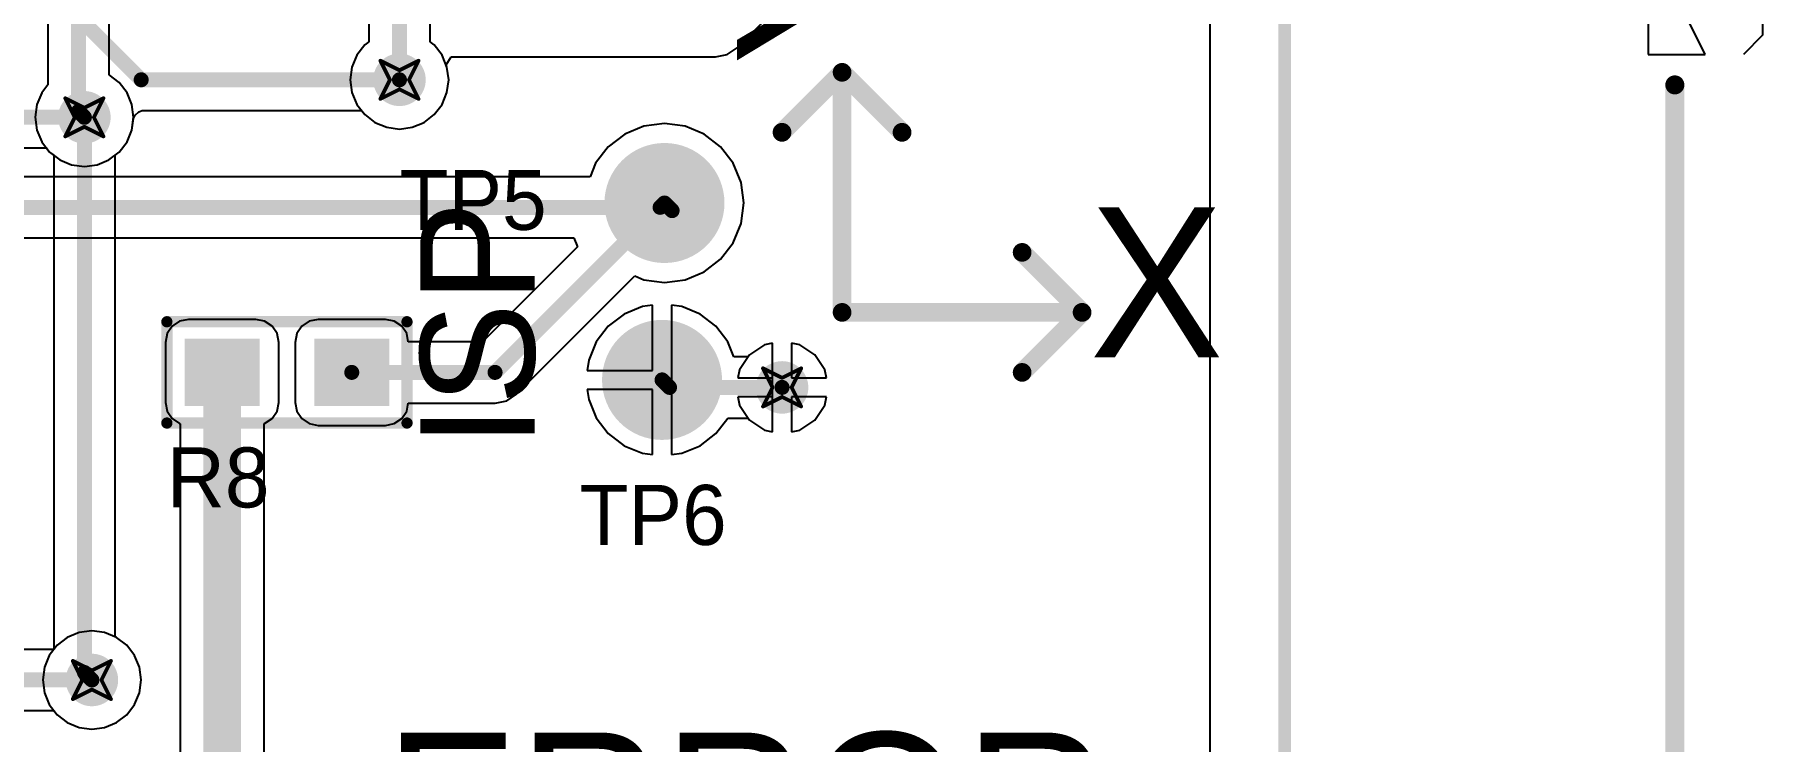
# Model space of a CAD drawing. Header units: millimetres. Extents: x 21 to 336, y 20 to 129.
# Drawn here: x 59.34 to 82.37, y 40.88 to 50.3 of the extents above; entities that cross this region are included whole.
import ezdxf

# ---------------------------------------------------------------- set-up
doc = ezdxf.new("R2010")
doc.units = ezdxf.units.MM
for name, color, linetype in [('BottomLayer', 5, 'Continuous'), ('DrillDrawing', 1, 'Continuous'), ('KeepOutLayer', 6, 'Continuous'), ('Mechanical1', 6, 'Continuous'), ('MultiLayer', 9, 'Continuous'), ('TopLayer', 1, 'Continuous'), ('TopOverlay', 2, 'Continuous'), ('TopPaste', 8, 'Continuous'), ('TopSolder', 216, 'Continuous')]:
    doc.layers.add(name, color=color, linetype=linetype)

# ---------------------------------------------------------------- blocks, each defined once
blk = doc.blocks.new('SMD_RC0603_40')
at = {"layer": 'TopLayer'}
for points in [[(-1.314, -0.4), (-0.414, -0.4), (-1.314, 0.4), (-0.414, 0.4)], [(0.414, -0.4), (1.314, -0.4), (0.414, 0.4), (1.314, 0.4)]]:
    blk.add_solid(points, dxfattribs=at)
at = {"layer": 'TopOverlay', "const_width": 0.15}
for points in [[(1.6, 0.675), (-1.6, 0.675)], [(-1.6, 0.675), (-1.6, -0.675)], [(1.6, 0.675), (1.6, -0.675)], [(1.6, -0.675), (-1.6, -0.675)]]:
    blk.add_lwpolyline(points, dxfattribs=at)
at = {"layer": 'TopOverlay', "const_width": 0.075}
for points in [[(-1.638, 0.675, 1), (-1.563, 0.675, 1)], [(-1.638, 0.675, 1), (-1.563, 0.675, 1)], [(1.563, 0.675, 1), (1.638, 0.675, 1)], [(1.563, 0.675, 1), (1.638, 0.675, 1)], [(-1.638, -0.675, 1), (-1.563, -0.675, 1)], [(-1.638, -0.675, 1), (-1.563, -0.675, 1)], [(1.563, -0.675, 1), (1.638, -0.675, 1)], [(1.563, -0.675, 1), (1.638, -0.675, 1)]]:
    blk.add_lwpolyline(points, format="xyb", close=True, dxfattribs=at)
at = {"layer": 'TopPaste'}
for points in [[(-1.314, -0.4), (-0.414, -0.4), (-1.314, 0.4), (-0.414, 0.4)], [(0.414, -0.4), (1.314, -0.4), (0.414, 0.4), (1.314, 0.4)]]:
    blk.add_solid(points, dxfattribs=at)
at = {"layer": 'TopSolder'}
for points in [[(-1.364, -0.45), (-0.364, -0.45), (-1.364, 0.45), (-0.364, 0.45)], [(0.364, -0.45), (1.364, -0.45), (0.364, 0.45), (1.364, 0.45)]]:
    blk.add_solid(points, dxfattribs=at)
blk = doc.blocks.new('TEST_PAD_1_5___55')
at = {"layer": 'TopLayer', "const_width": 0.75}
blk.add_lwpolyline([(-0.375, 0, 1), (0.375, 0, 1)], format="xyb", close=True, dxfattribs=at)
at = {"layer": 'TopPaste', "const_width": 0.75}
blk.add_lwpolyline([(-0.375, 0, 1), (0.375, 0, 1)], format="xyb", close=True, dxfattribs=at)
at = {"layer": 'TopSolder', "const_width": 0.8}
blk.add_lwpolyline([(-0.4, 0, 1), (0.4, 0, 1)], format="xyb", close=True, dxfattribs=at)
blk = doc.blocks.new('TEST_PAD_1_5___56')
at = {"layer": 'TopLayer', "const_width": 0.75}
blk.add_lwpolyline([(-0.375, 0, 1), (0.375, 0, 1)], format="xyb", close=True, dxfattribs=at)
at = {"layer": 'TopPaste', "const_width": 0.75}
blk.add_lwpolyline([(-0.375, 0, 1), (0.375, 0, 1)], format="xyb", close=True, dxfattribs=at)
at = {"layer": 'TopSolder', "const_width": 0.8}
blk.add_lwpolyline([(-0.4, 0, 1), (0.4, 0, 1)], format="xyb", close=True, dxfattribs=at)

msp = doc.modelspace()

# ---------------------------------------------------------------- linework, layer by layer
at = {"layer": 'BottomLayer'}
for p, q in [((75, 68.99), (75, 26)), ((64.608, 50.206), (64.608, 56.724)), ((63.792, 55.549), (63.792, 50.206)), ((59.513, 53.421), (59.513, 49.633)), ((60.329, 49.767), (60.329, 50.644)), ((63.632, 50.028), (63.567, 49.87)), ((63.736, 50.164), (63.632, 50.028)), ((63.792, 50.206), (63.736, 50.164)), ((64.664, 50.164), (64.608, 50.206)), ((64.768, 50.028), (64.664, 50.164)), ((64.833, 49.87), (64.768, 50.028)), ((60.464, 49.664), (60.329, 49.767)), ((63.567, 49.87), (63.544, 49.7)), ((64.856, 49.7), (64.833, 49.87)), ((59.432, 49.528), (59.367, 49.37)), ((59.513, 49.633), (59.432, 49.528)), ((60.568, 49.528), (60.464, 49.664)), ((60.633, 49.37), (60.568, 49.528)), ((63.544, 49.7), (63.567, 49.53)), ((63.567, 49.53), (63.632, 49.372)), ((64.768, 49.372), (64.833, 49.53)), ((64.833, 49.53), (64.856, 49.7)), ((59.367, 49.37), (59.344, 49.2)), ((60.656, 49.2), (60.633, 49.37)), ((63.632, 49.372), (63.736, 49.236)), ((64.664, 49.236), (64.768, 49.372)), ((59.344, 49.2), (59.367, 49.03)), ((60.633, 49.03), (60.656, 49.2)), ((63.736, 49.236), (63.872, 49.132)), ((63.872, 49.132), (64.03, 49.067)), ((64.03, 49.067), (64.2, 49.044)), ((64.2, 49.044), (64.37, 49.067)), ((64.37, 49.067), (64.528, 49.132)), ((64.528, 49.132), (64.664, 49.236)), ((59.367, 49.03), (59.432, 48.872)), ((59.432, 48.872), (59.536, 48.736)), ((60.464, 48.736), (60.568, 48.872)), ((60.568, 48.872), (60.633, 49.03)), ((59.536, 48.736), (59.592, 48.694)), ((59.592, 48.694), (59.592, 42.106)), ((60.408, 48.694), (60.464, 48.736)), ((60.408, 42.276), (60.408, 48.694)), ((69.064, 46.169), (68.865, 46.035)), ((69.173, 46.191), (69.064, 46.169)), ((69.173, 45.727), (69.173, 46.191)), ((69.536, 46.169), (69.427, 46.191)), ((69.427, 46.191), (69.427, 45.727)), ((69.735, 46.035), (69.536, 46.169)), ((68.731, 45.836), (68.709, 45.727)), ((68.865, 46.035), (68.731, 45.836)), ((69.869, 45.836), (69.735, 46.035)), ((69.891, 45.727), (69.869, 45.836)), ((68.709, 45.727), (69.173, 45.727)), ((69.427, 45.727), (69.891, 45.727)), ((69.173, 45.473), (68.709, 45.473)), ((68.709, 45.473), (68.731, 45.364)), ((69.173, 45.009), (69.173, 45.473)), ((69.891, 45.473), (69.427, 45.473)), ((69.427, 45.473), (69.427, 45.009)), ((69.869, 45.364), (69.891, 45.473)), ((68.731, 45.364), (68.865, 45.165)), ((68.865, 45.165), (69.064, 45.031)), ((69.536, 45.031), (69.735, 45.165)), ((69.735, 45.165), (69.869, 45.364)), ((69.064, 45.031), (69.173, 45.009)), ((69.427, 45.009), (69.536, 45.031)), ((60.428, 42.268), (60.408, 42.276)), ((60.564, 42.164), (60.428, 42.268)), ((60.668, 42.028), (60.564, 42.164)), ((59.532, 42.028), (59.467, 41.87)), ((59.592, 42.106), (59.532, 42.028)), ((60.733, 41.87), (60.668, 42.028)), ((59.467, 41.87), (59.444, 41.7)), ((59.444, 41.7), (59.467, 41.53)), ((60.756, 41.7), (60.733, 41.87)), ((60.733, 41.53), (60.756, 41.7)), ((59.467, 41.53), (59.532, 41.372)), ((60.668, 41.372), (60.733, 41.53)), ((59.532, 41.372), (59.636, 41.236)), ((59.636, 41.236), (59.772, 41.132)), ((60.428, 41.132), (60.564, 41.236)), ((60.564, 41.236), (60.668, 41.372)), ((59.772, 41.132), (59.93, 41.067)), ((59.93, 41.067), (60.1, 41.044)), ((60.1, 41.044), (60.27, 41.067)), ((60.27, 41.067), (60.428, 41.132))]:
    msp.add_line(p, q, dxfattribs=at)
at = {"layer": 'BottomLayer', "const_width": 0.2}
for points in [[(64.2, 49.7), (64.2, 57.2)], [(59.921, 49.279), (59.921, 53.421)], [(59.921, 49.279), (60, 49.2)], [(60, 41.8), (60, 49.2)], [(60, 41.8), (60.1, 41.7)]]:
    msp.add_lwpolyline(points, dxfattribs=at)
at = {"layer": 'BottomLayer'}
for points, const_width in [([(64.025, 49.7, 1), (64.375, 49.7, 1)], 0.35), ([(64.15, 49.7, 1), (64.25, 49.7, 1)], 0.1), ([(59.825, 49.2, 1), (60.175, 49.2, 1)], 0.35), ([(59.871, 49.279, 1), (59.971, 49.279, 1)], 0.1), ([(59.871, 49.279, 1), (59.971, 49.279, 1)], 0.1), ([(59.95, 49.2, 1), (60.05, 49.2, 1)], 0.1), ([(59.95, 49.2, 1), (60.05, 49.2, 1)], 0.1), ([(69.125, 45.6, 1), (69.475, 45.6, 1)], 0.35), ([(59.925, 41.7, 1), (60.275, 41.7, 1)], 0.35), ([(59.95, 41.8, 1), (60.05, 41.8, 1)], 0.1), ([(59.95, 41.8, 1), (60.05, 41.8, 1)], 0.1), ([(60.05, 41.7, 1), (60.15, 41.7, 1)], 0.1)]:
    msp.add_lwpolyline(points, format="xyb", close=True, dxfattribs=dict(at, const_width=const_width))
at = {"layer": 'DrillDrawing', "const_width": 0.0508}
for points in [[(63.946, 49.954), (64.2, 49.827)], [(63.946, 49.954), (64.073, 49.7)], [(64.2, 49.827), (64.454, 49.954)], [(64.327, 49.7), (64.454, 49.954)], [(63.946, 49.446), (64.073, 49.7)], [(63.946, 49.446), (64.2, 49.573)], [(64.2, 49.573), (64.454, 49.446)], [(64.327, 49.7), (64.454, 49.446)], [(59.746, 49.454), (60, 49.327)], [(59.746, 49.454), (59.873, 49.2)], [(60, 49.327), (60.254, 49.454)], [(60.127, 49.2), (60.254, 49.454)], [(59.746, 48.946), (59.873, 49.2)], [(59.746, 48.946), (60, 49.073)], [(60, 49.073), (60.254, 48.946)], [(60.127, 49.2), (60.254, 48.946)], [(69.046, 45.854), (69.3, 45.727)], [(69.046, 45.854), (69.173, 45.6)], [(69.3, 45.727), (69.554, 45.854)], [(69.427, 45.6), (69.554, 45.854)], [(69.046, 45.346), (69.173, 45.6)], [(69.427, 45.6), (69.554, 45.346)], [(69.046, 45.346), (69.3, 45.473)], [(69.3, 45.473), (69.554, 45.346)], [(59.846, 41.954), (60.1, 41.827)], [(59.846, 41.954), (59.973, 41.7)], [(60.1, 41.827), (60.354, 41.954)], [(60.227, 41.7), (60.354, 41.954)], [(59.846, 41.446), (59.973, 41.7)], [(60.227, 41.7), (60.354, 41.446)], [(59.846, 41.446), (60.1, 41.573)], [(60.1, 41.573), (60.354, 41.446)]]:
    msp.add_lwpolyline(points, dxfattribs=at)
at = {"layer": 'DrillDrawing', "const_width": 0.0254}
for points in [[(63.933, 49.954, 1), (63.959, 49.954, 1)], [(63.933, 49.954, 1), (63.959, 49.954, 1)], [(64.187, 49.827, 1), (64.213, 49.827, 1)], [(64.187, 49.827, 1), (64.213, 49.827, 1)], [(64.441, 49.954, 1), (64.467, 49.954, 1)], [(64.441, 49.954, 1), (64.467, 49.954, 1)], [(64.06, 49.7, 1), (64.086, 49.7, 1)], [(64.06, 49.7, 1), (64.086, 49.7, 1)], [(64.187, 49.573, 1), (64.213, 49.573, 1)], [(64.187, 49.573, 1), (64.213, 49.573, 1)], [(64.314, 49.7, 1), (64.34, 49.7, 1)], [(64.314, 49.7, 1), (64.34, 49.7, 1)], [(59.733, 49.454, 1), (59.759, 49.454, 1)], [(59.733, 49.454, 1), (59.759, 49.454, 1)], [(59.987, 49.327, 1), (60.013, 49.327, 1)], [(59.987, 49.327, 1), (60.013, 49.327, 1)], [(60.241, 49.454, 1), (60.267, 49.454, 1)], [(60.241, 49.454, 1), (60.267, 49.454, 1)], [(63.933, 49.446, 1), (63.959, 49.446, 1)], [(63.933, 49.446, 1), (63.959, 49.446, 1)], [(64.441, 49.446, 1), (64.467, 49.446, 1)], [(64.441, 49.446, 1), (64.467, 49.446, 1)], [(59.86, 49.2, 1), (59.886, 49.2, 1)], [(59.86, 49.2, 1), (59.886, 49.2, 1)], [(59.987, 49.073, 1), (60.013, 49.073, 1)], [(59.987, 49.073, 1), (60.013, 49.073, 1)], [(60.114, 49.2, 1), (60.14, 49.2, 1)], [(60.114, 49.2, 1), (60.14, 49.2, 1)], [(59.733, 48.946, 1), (59.759, 48.946, 1)], [(59.733, 48.946, 1), (59.759, 48.946, 1)], [(60.241, 48.946, 1), (60.267, 48.946, 1)], [(60.241, 48.946, 1), (60.267, 48.946, 1)], [(69.033, 45.854, 1), (69.059, 45.854, 1)], [(69.033, 45.854, 1), (69.059, 45.854, 1)], [(69.541, 45.854, 1), (69.567, 45.854, 1)], [(69.541, 45.854, 1), (69.567, 45.854, 1)], [(69.16, 45.6, 1), (69.186, 45.6, 1)], [(69.16, 45.6, 1), (69.186, 45.6, 1)], [(69.287, 45.727, 1), (69.313, 45.727, 1)], [(69.287, 45.727, 1), (69.313, 45.727, 1)], [(69.414, 45.6, 1), (69.44, 45.6, 1)], [(69.414, 45.6, 1), (69.44, 45.6, 1)], [(69.287, 45.473, 1), (69.313, 45.473, 1)], [(69.287, 45.473, 1), (69.313, 45.473, 1)], [(69.033, 45.346, 1), (69.059, 45.346, 1)], [(69.033, 45.346, 1), (69.059, 45.346, 1)], [(69.541, 45.346, 1), (69.567, 45.346, 1)], [(69.541, 45.346, 1), (69.567, 45.346, 1)], [(59.833, 41.954, 1), (59.859, 41.954, 1)], [(59.833, 41.954, 1), (59.859, 41.954, 1)], [(60.341, 41.954, 1), (60.367, 41.954, 1)], [(60.341, 41.954, 1), (60.367, 41.954, 1)], [(59.96, 41.7, 1), (59.986, 41.7, 1)], [(59.96, 41.7, 1), (59.986, 41.7, 1)], [(60.087, 41.827, 1), (60.113, 41.827, 1)], [(60.087, 41.827, 1), (60.113, 41.827, 1)], [(60.214, 41.7, 1), (60.24, 41.7, 1)], [(60.214, 41.7, 1), (60.24, 41.7, 1)], [(59.833, 41.446, 1), (59.859, 41.446, 1)], [(59.833, 41.446, 1), (59.859, 41.446, 1)], [(60.087, 41.573, 1), (60.113, 41.573, 1)], [(60.087, 41.573, 1), (60.113, 41.573, 1)], [(60.341, 41.446, 1), (60.367, 41.446, 1)], [(60.341, 41.446, 1), (60.367, 41.446, 1)]]:
    msp.add_lwpolyline(points, format="xyb", close=True, dxfattribs=at)
at = {"layer": 'KeepOutLayer', "const_width": 0.17}
msp.add_lwpolyline([(76, 25), (76, 83)], dxfattribs=at)
at = {"layer": 'Mechanical1'}
for p, q in [((80.845, 51.054), (80.845, 50.039)), ((82.368, 50.801), (82.368, 50.293)), ((81.606, 50.039), (81.352, 50.547)), ((82.368, 50.293), (82.114, 50.039)), ((80.845, 50.039), (81.606, 50.039))]:
    msp.add_line(p, q, dxfattribs=at)
at = {"layer": 'Mechanical1', "const_width": 0.254}
msp.add_lwpolyline([(81.2, 25), (81.2, 49.632)], dxfattribs=at)
at = {"layer": 'Mechanical1', "const_width": 0.127}
msp.add_lwpolyline([(81.137, 49.632, 1), (81.264, 49.632, 1)], format="xyb", close=True, dxfattribs=at)
at = {"layer": 'MultiLayer', "const_width": 0.35}
for points in [[(64.025, 49.7, 1), (64.375, 49.7, 1)], [(59.825, 49.2, 1), (60.175, 49.2, 1)], [(69.125, 45.6, 1), (69.475, 45.6, 1)], [(59.925, 41.7, 1), (60.275, 41.7, 1)]]:
    msp.add_lwpolyline(points, format="xyb", close=True, dxfattribs=at)
at = {"layer": 'TopLayer'}
for p, q in [((75, 68.99), (75, 26)), ((68.702, 50.125), (70.038, 51.462)), ((64.821, 49.9), (64.891, 50.006)), ((64.891, 50.006), (68.414, 50.006)), ((68.414, 50.006), (68.57, 50.037)), ((68.414, 50.006), (68.414, 50.006)), ((68.57, 50.037), (68.702, 50.125)), ((64.833, 49.87), (64.821, 49.9)), ((64.856, 49.7), (64.833, 49.87)), ((64.768, 49.372), (64.833, 49.53)), ((64.833, 49.53), (64.856, 49.7)), ((60.727, 49.275), (60.772, 49.292)), ((60.772, 49.292), (63.694, 49.292)), ((63.694, 49.292), (63.736, 49.236)), ((64.664, 49.236), (64.768, 49.372)), ((60.633, 49.03), (60.653, 49.183)), ((60.653, 49.183), (60.679, 49.23)), ((60.679, 49.23), (60.727, 49.275)), ((63.736, 49.236), (63.872, 49.132)), ((63.872, 49.132), (64.03, 49.067)), ((64.03, 49.067), (64.2, 49.044)), ((64.2, 49.044), (64.37, 49.067)), ((64.37, 49.067), (64.528, 49.132)), ((64.528, 49.132), (64.664, 49.236)), ((67.458, 49.081), (67.202, 48.975)), ((67.732, 49.117), (67.458, 49.081)), ((68.006, 49.081), (67.732, 49.117)), ((68.262, 48.975), (68.006, 49.081)), ((60.464, 48.736), (60.568, 48.872)), ((60.568, 48.872), (60.633, 49.03)), ((67.202, 48.975), (66.983, 48.807)), ((68.481, 48.807), (68.262, 48.975)), ((57.793, 48.792), (59.494, 48.792)), ((59.494, 48.792), (59.536, 48.736)), ((59.536, 48.736), (59.672, 48.632)), ((59.672, 48.632), (59.83, 48.567)), ((60.17, 48.567), (60.328, 48.632)), ((60.328, 48.632), (60.464, 48.736)), ((66.983, 48.807), (66.815, 48.588)), ((68.649, 48.588), (68.481, 48.807)), ((66.74, 48.408), (57.765, 48.408)), ((59.83, 48.567), (60, 48.544)), ((60, 48.544), (60.17, 48.567)), ((66.815, 48.588), (66.74, 48.408)), ((68.755, 48.332), (68.649, 48.588)), ((68.791, 48.058), (68.755, 48.332)), ((68.755, 47.784), (68.791, 48.058)), ((68.649, 47.528), (68.755, 47.784)), ((57.2, 47.592), (66.523, 47.592)), ((66.572, 47.475), (65.305, 46.208)), ((66.523, 47.592), (66.572, 47.475)), ((68.481, 47.309), (68.649, 47.528)), ((68.262, 47.141), (68.481, 47.309)), ((65.762, 45.512), (67.336, 47.085)), ((67.336, 47.085), (67.458, 47.035)), ((67.458, 47.035), (67.732, 46.999)), ((67.732, 46.999), (68.006, 47.035)), ((68.006, 47.035), (68.262, 47.141)), ((67.194, 46.577), (66.984, 46.416)), ((67.438, 46.678), (67.194, 46.577)), ((67.573, 46.696), (67.438, 46.678)), ((67.573, 45.827), (67.573, 46.696)), ((67.962, 46.678), (67.827, 46.696)), ((67.827, 46.696), (67.827, 45.7)), ((68.206, 46.577), (67.962, 46.678)), ((68.416, 46.416), (68.206, 46.577)), ((61.104, 46.317), (61.081, 46.2)), ((61.17, 46.416), (61.104, 46.317)), ((61.269, 46.483), (61.17, 46.416)), ((61.386, 46.506), (61.269, 46.483)), ((62.286, 46.506), (61.386, 46.506)), ((62.403, 46.483), (62.286, 46.506)), ((62.503, 46.416), (62.403, 46.483)), ((62.569, 46.317), (62.503, 46.416)), ((62.592, 46.2), (62.569, 46.317)), ((62.831, 46.317), (62.808, 46.2)), ((62.897, 46.416), (62.831, 46.317)), ((62.997, 46.483), (62.897, 46.416)), ((63.114, 46.506), (62.997, 46.483)), ((64.014, 46.506), (63.114, 46.506)), ((64.131, 46.483), (64.014, 46.506)), ((64.23, 46.416), (64.131, 46.483)), ((64.296, 46.317), (64.23, 46.416)), ((64.318, 46.208), (64.296, 46.317)), ((66.984, 46.416), (66.823, 46.206)), ((68.577, 46.206), (68.416, 46.416)), ((61.081, 46.2), (61.081, 45.4)), ((62.592, 45.4), (62.592, 46.2)), ((62.808, 46.2), (62.808, 45.4)), ((65.305, 46.208), (64.318, 46.208)), ((66.823, 46.206), (66.722, 45.962)), ((68.659, 46.008), (68.577, 46.206)), ((69.064, 46.169), (68.865, 46.035)), ((69.173, 46.191), (69.064, 46.169)), ((69.173, 45.6), (69.173, 46.191)), ((69.536, 46.169), (69.427, 46.191)), ((69.427, 46.191), (69.427, 45.727)), ((69.735, 46.035), (69.536, 46.169)), ((66.722, 45.962), (66.704, 45.827)), ((68.846, 46.008), (68.659, 46.008)), ((68.865, 46.035), (68.846, 46.008)), ((69.869, 45.836), (69.735, 46.035)), ((69.891, 45.727), (69.869, 45.836)), ((66.704, 45.827), (67.573, 45.827)), ((67.827, 45.7), (67.827, 44.704)), ((69.427, 45.727), (69.891, 45.727)), ((61.081, 45.4), (61.104, 45.283)), ((62.569, 45.283), (62.592, 45.4)), ((62.808, 45.4), (62.831, 45.283)), ((64.296, 45.283), (64.318, 45.392)), ((64.318, 45.392), (65.474, 45.392)), ((65.474, 45.392), (65.63, 45.423)), ((65.474, 45.392), (65.474, 45.392)), ((65.63, 45.423), (65.762, 45.512)), ((67.573, 45.573), (66.704, 45.573)), ((66.704, 45.573), (66.722, 45.438)), ((66.722, 45.438), (66.823, 45.194)), ((67.573, 44.704), (67.573, 45.573)), ((69.173, 45.009), (69.173, 45.6)), ((69.891, 45.473), (69.427, 45.473)), ((69.427, 45.473), (69.427, 45.009)), ((69.869, 45.364), (69.891, 45.473)), ((61.104, 45.283), (61.17, 45.184)), ((61.17, 45.184), (61.269, 45.117)), ((62.403, 45.117), (62.503, 45.184)), ((62.503, 45.184), (62.569, 45.283)), ((62.831, 45.283), (62.897, 45.184)), ((62.897, 45.184), (62.997, 45.117)), ((64.131, 45.117), (64.23, 45.184)), ((64.23, 45.184), (64.296, 45.283)), ((66.823, 45.194), (66.984, 44.984)), ((68.416, 44.984), (68.576, 45.192)), ((68.576, 45.192), (68.846, 45.192)), ((68.846, 45.192), (68.865, 45.165)), ((68.865, 45.165), (69.064, 45.031)), ((69.536, 45.031), (69.735, 45.165)), ((69.735, 45.165), (69.869, 45.364)), ((61.269, 45.117), (61.276, 45.116)), ((61.276, 45.116), (61.276, 38.409)), ((62.397, 45.116), (62.403, 45.117)), ((62.397, 38.176), (62.397, 45.116)), ((62.997, 45.117), (63.114, 45.094)), ((63.114, 45.094), (64.014, 45.094)), ((64.014, 45.094), (64.131, 45.117)), ((66.984, 44.984), (67.194, 44.823)), ((68.206, 44.823), (68.416, 44.984)), ((69.064, 45.031), (69.173, 45.009)), ((69.427, 45.009), (69.536, 45.031)), ((67.194, 44.823), (67.438, 44.722)), ((67.438, 44.722), (67.573, 44.704)), ((67.827, 44.704), (67.962, 44.722)), ((67.962, 44.722), (68.206, 44.823)), ((59.636, 42.164), (59.594, 42.108)), ((59.772, 42.268), (59.636, 42.164)), ((59.93, 42.333), (59.772, 42.268)), ((60.1, 42.356), (59.93, 42.333)), ((60.27, 42.333), (60.1, 42.356)), ((60.428, 42.268), (60.27, 42.333)), ((60.564, 42.164), (60.428, 42.268)), ((60.668, 42.028), (60.564, 42.164)), ((59.594, 42.108), (50.914, 42.108)), ((60.733, 41.87), (60.668, 42.028)), ((60.756, 41.7), (60.733, 41.87)), ((60.733, 41.53), (60.756, 41.7)), ((60.668, 41.372), (60.733, 41.53)), ((50.518, 41.292), (59.594, 41.292)), ((59.594, 41.292), (59.636, 41.236)), ((59.636, 41.236), (59.772, 41.132)), ((60.428, 41.132), (60.564, 41.236)), ((60.564, 41.236), (60.668, 41.372)), ((59.772, 41.132), (59.93, 41.067)), ((59.93, 41.067), (60.1, 41.044)), ((60.1, 41.044), (60.27, 41.067)), ((60.27, 41.067), (60.428, 41.132))]:
    msp.add_line(p, q, dxfattribs=at)
for points, const_width in [([(59.707, 50.75), (60.757, 49.7)], 0.2), ([(60.757, 49.7), (64.2, 49.7)], 0.2), ([(56.5, 49.2), (60, 49.2)], 0.2), ([(67.674, 48), (67.732, 48.058)], 0.2), ([(67.732, 48.058), (67.834, 47.956)], 0.2), ([(57.2, 48), (67.674, 48)], 0.2), ([(65.474, 45.8), (67.674, 48)], 0.2), ([(61.8, 45.836), (61.836, 45.8)], 0.5), ([(61.836, 38.176), (61.836, 45.8)], 0.5), ([(63.564, 45.8), (65.474, 45.8)], 0.2), ([(67.7, 45.7), (67.8, 45.6)], 0.2), ([(67.8, 45.6), (69.3, 45.6)], 0.2), ([(49.764, 41.7), (60.1, 41.7)], 0.2)]:
    msp.add_lwpolyline(points, dxfattribs=dict(at, const_width=const_width))
for points, const_width in [([(64.025, 49.7, 1), (64.375, 49.7, 1)], 0.35), ([(60.707, 49.7, 1), (60.807, 49.7, 1)], 0.1), ([(60.707, 49.7, 1), (60.807, 49.7, 1)], 0.1), ([(64.15, 49.7, 1), (64.25, 49.7, 1)], 0.1), ([(59.825, 49.2, 1), (60.175, 49.2, 1)], 0.35), ([(59.95, 49.2, 1), (60.05, 49.2, 1)], 0.1), ([(67.682, 48.058, 1), (67.782, 48.058, 1)], 0.1), ([(67.682, 48.058, 1), (67.782, 48.058, 1)], 0.1), ([(67.624, 48, 1), (67.724, 48, 1)], 0.1), ([(67.624, 48, 1), (67.724, 48, 1)], 0.1), ([(67.624, 48, 1), (67.724, 48, 1)], 0.1), ([(67.784, 47.956, 1), (67.884, 47.956, 1)], 0.1), ([(61.675, 45.836, 1), (61.925, 45.836, 1)], 0.25), ([(61.711, 45.8, 1), (61.961, 45.8, 1)], 0.25), ([(61.711, 45.8, 1), (61.961, 45.8, 1)], 0.25), ([(63.514, 45.8, 1), (63.614, 45.8, 1)], 0.1), ([(65.424, 45.8, 1), (65.524, 45.8, 1)], 0.1), ([(65.424, 45.8, 1), (65.524, 45.8, 1)], 0.1), ([(69.125, 45.6, 1), (69.475, 45.6, 1)], 0.35), ([(67.65, 45.7, 1), (67.75, 45.7, 1)], 0.1), ([(67.75, 45.6, 1), (67.85, 45.6, 1)], 0.1), ([(67.75, 45.6, 1), (67.85, 45.6, 1)], 0.1), ([(69.25, 45.6, 1), (69.35, 45.6, 1)], 0.1), ([(59.925, 41.7, 1), (60.275, 41.7, 1)], 0.35), ([(60.05, 41.7, 1), (60.15, 41.7, 1)], 0.1)]:
    msp.add_lwpolyline(points, format="xyb", close=True, dxfattribs=dict(at, const_width=const_width))
at = {"layer": 'TopOverlay', "const_width": 0.25}
for points in [[(69.3, 49), (70.1, 49.8)], [(70.1, 49.8), (70.9, 49)], [(70.1, 46.6), (70.1, 49.8)], [(72.5, 47.4), (73.3, 46.6)], [(70.1, 46.6), (73.3, 46.6)], [(72.5, 45.8), (73.3, 46.6)]]:
    msp.add_lwpolyline(points, dxfattribs=at)
at = {"layer": 'TopOverlay', "const_width": 0.125}
for points in [[(70.038, 49.8, 1), (70.162, 49.8, 1)], [(70.038, 49.8, 1), (70.162, 49.8, 1)], [(70.038, 49.8, 1), (70.162, 49.8, 1)], [(69.237, 49, 1), (69.362, 49, 1)], [(70.837, 49, 1), (70.962, 49, 1)], [(72.438, 47.4, 1), (72.562, 47.4, 1)], [(70.038, 46.6, 1), (70.162, 46.6, 1)], [(70.038, 46.6, 1), (70.162, 46.6, 1)], [(73.237, 46.6, 1), (73.362, 46.6, 1)], [(73.237, 46.6, 1), (73.362, 46.6, 1)], [(73.237, 46.6, 1), (73.362, 46.6, 1)], [(72.438, 45.8, 1), (72.562, 45.8, 1)]]:
    msp.add_lwpolyline(points, format="xyb", close=True, dxfattribs=at)

# ---------------------------------------------------------------- block references
for name, p, rotation in [('TEST_PAD_1_5___55', (67.732, 48.058), 90), ('SMD_RC0603_40', (62.7, 45.8), 180), ('TEST_PAD_1_5___56', (67.7, 45.7), 90)]:
    msp.add_blockref(name, p, dxfattribs=dict(rotation=rotation))

# ---------------------------------------------------------------- texts
at = {"layer": 'TopOverlay'}
for s, height, rotation, p in [('Y', 2, 90, (70.7, 49.9)), ('ISP', 1.524, 90, (66, 44.8)), ('X', 2, 360, (73.4, 46)), ('ERROR', 2, 360, (64, 39))]:
    msp.add_text(s, height=height, rotation=rotation, dxfattribs=at).set_placement(p)
for s, p in [('TP5', (64.2, 47.7)), ('R8', (61.1, 44)), ('TP6', (66.6, 43.5))]:
    msp.add_text(s, height=0.8, dxfattribs=at).set_placement(p)

doc.saveas('drawing.dxf')
